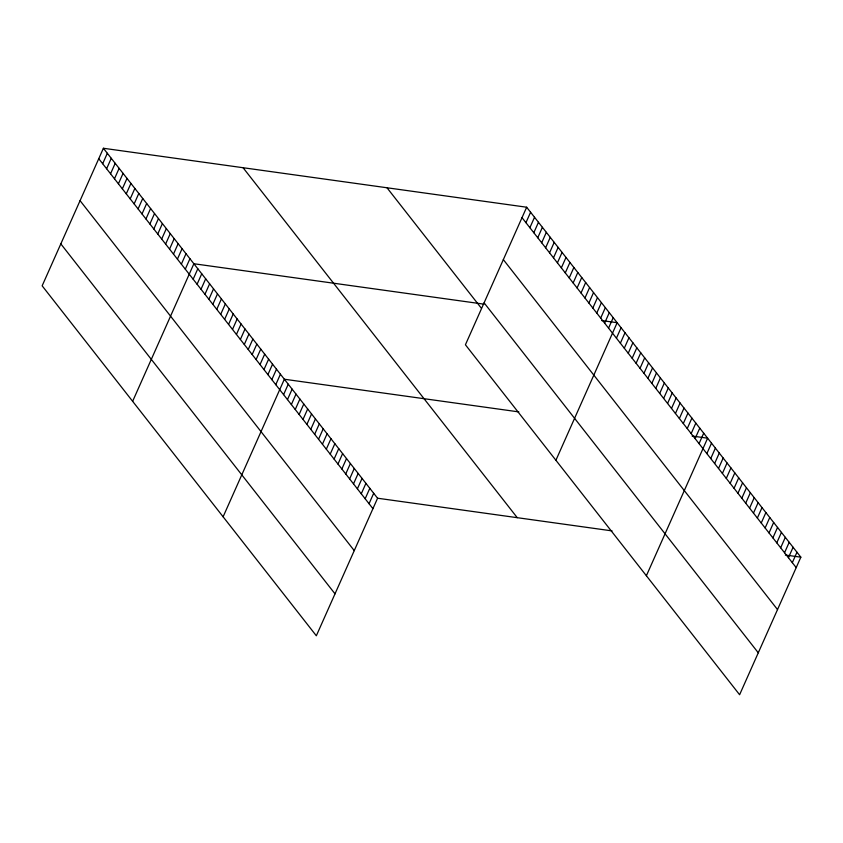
<?xml version="1.0" encoding="UTF-8"?>
<svg xmlns="http://www.w3.org/2000/svg" width="843" height="843" viewBox="0 0 843 843"><rect width="100%" height="100%" fill="white"/><g stroke="black" fill="none" stroke-linecap="round" stroke-linejoin="round"><path stroke-width="1.26" d="M103.394 148.263L42.15 285.819L316.336 635.78L377.58 498.224L103.394 148.263L526.664 207.22L800.85 557.181L739.606 694.737L465.42 344.776L526.664 207.22M102.677 163.721L107.324 153.278M106.608 168.748L111.265 158.305M110.549 173.763L115.196 163.321M114.479 178.79L119.126 168.347M118.41 183.806L123.067 173.363M122.351 188.832L126.998 178.389M126.281 193.848L130.928 183.405M130.212 198.874L134.869 188.432M134.153 203.89L138.8 193.447M138.083 208.916L142.73 198.474M142.014 213.932L146.671 203.49M145.955 218.959L150.602 208.516M149.885 223.975L154.532 213.532M153.816 229.001L158.473 218.558M157.757 234.017L162.404 223.574M161.687 239.043L166.334 228.601M165.618 244.059L170.275 233.616M169.559 249.085L174.206 238.643M173.489 254.112L178.136 243.659M177.42 259.128L182.077 248.685M181.361 264.154L186.008 253.701M185.291 269.17L189.938 258.727M132.636 401.31L193.879 263.743L483.935 304.154M193.163 279.212L197.81 268.769M197.093 284.239L201.74 273.796M201.024 289.254L205.681 278.812M204.965 294.281L209.612 283.838M208.895 299.297L213.542 288.854M212.826 304.323L217.483 293.88M216.767 309.339L221.414 298.896M220.697 314.365L225.344 303.923M224.628 319.381L229.285 308.938M228.569 324.407L233.216 313.965M232.499 329.423L237.146 318.981M236.43 334.45L241.087 324.007M240.371 339.466L245.018 329.023M244.301 344.492L248.948 334.049M248.232 349.508L252.889 339.065M252.173 354.534L256.82 344.092M256.103 359.55L260.75 349.107M260.034 364.576L264.691 354.134M263.975 369.592L268.622 359.15M267.905 374.619L272.552 364.176M271.836 379.635L276.493 369.192M275.777 384.661L280.424 374.218M223.11 516.791L284.354 379.234L518.835 411.9M283.596 394.64L288.243 384.197M287.474 399.593L292.121 389.15M291.362 404.556L296.009 394.113M295.24 409.508L299.897 399.066M299.128 414.471L303.775 404.029M303.016 419.424L307.663 408.981M306.894 424.387L311.552 413.945M310.782 429.34L315.43 418.897M314.671 434.303L319.318 423.86M318.549 439.256L323.196 428.813M322.437 444.219L327.084 433.776M326.315 449.171L330.972 438.729M330.203 454.135L334.85 443.692M334.091 459.087L338.738 448.645M337.969 464.05L342.616 453.608M341.858 469.003L346.505 458.56M345.735 473.966L350.393 463.524M349.624 478.919L354.271 468.476M353.512 483.882L358.159 473.439M357.39 488.835L362.047 478.392M361.278 493.798L365.925 483.355M365.167 498.75L369.814 488.308M369.044 503.714L373.691 493.271M525.948 222.678L530.595 212.236M529.878 227.705L534.536 217.262M533.819 232.721L538.466 222.278M537.75 237.747L542.397 227.304M541.68 242.763L546.338 232.32M545.621 247.789L550.268 237.347M549.552 252.805L554.199 242.362M553.482 257.832L558.14 247.389M557.423 262.847L562.07 252.405M561.354 267.874L566.001 257.431M565.284 272.89L569.942 262.447M569.225 277.916L573.872 267.473M573.156 282.942L577.803 272.489M577.086 287.958L581.744 277.516M581.027 292.985L585.674 282.531M584.958 298L589.605 287.558M588.888 303.027L593.546 292.574M592.829 308.043L597.476 297.6M596.76 313.069L601.407 302.626M600.69 318.085L605.348 307.642M604.631 323.111L609.278 312.669M608.562 328.127L613.209 317.685M555.906 460.267L617.15 322.711L601.628 320.54M616.433 338.169L621.08 327.727M620.364 343.196L625.011 332.753M624.294 348.212L628.952 337.769M628.235 353.238L632.882 342.795M632.166 358.254L636.813 347.811M636.096 363.28L640.754 352.838M640.037 368.296L644.684 357.853M643.968 373.323L648.615 362.88M647.898 378.338L652.556 367.896M651.839 383.365L656.486 372.922M655.77 388.381L660.417 377.938M659.7 393.407L664.358 382.964M663.641 398.423L668.288 387.98M667.572 403.449L672.219 393.007M671.502 408.465L676.16 398.022M675.443 413.491L680.09 403.049M679.374 418.507L684.021 408.065M683.304 423.534L687.962 413.091M687.245 428.55L691.892 418.107M691.176 433.576L695.823 423.133M695.106 438.592L699.764 428.149M699.047 443.618L703.694 433.176M646.381 575.748L707.625 438.191L692.103 436.031M706.866 453.597L711.513 443.155M710.744 458.55L715.391 448.107M714.632 463.513L719.279 453.07M718.51 468.466L723.168 458.023M722.398 473.429L727.045 462.986M726.287 478.381L730.934 467.939M730.164 483.345L734.822 472.902M734.053 488.297L738.7 477.855M737.941 493.26L742.588 482.818M741.819 498.213L746.466 487.77M745.707 503.176L750.354 492.733M749.585 508.129L754.243 497.686M753.473 513.092L758.12 502.649M757.362 518.045L762.009 507.602M761.24 523.008L765.887 512.565M765.128 527.96L769.775 517.518M769.006 532.924L773.663 522.481M772.894 537.876L777.541 527.433M776.782 542.839L781.429 532.397M780.66 547.792L785.318 537.349M784.548 552.755L789.196 542.312M788.437 557.708L793.084 547.265M792.315 562.671L796.962 552.228M377.58 498.224L612.06 530.89M785.328 555.021L800.85 557.181M522.017 217.663L796.203 567.624M503.334 259.612L777.52 609.573M484.093 302.827L758.279 652.788M386.99 187.757L481.406 308.275M243.069 167.715L517.254 517.676M98.747 158.705L372.933 508.666M80.064 200.655L354.25 550.616M60.822 243.869L335.008 593.83"/></g></svg>
